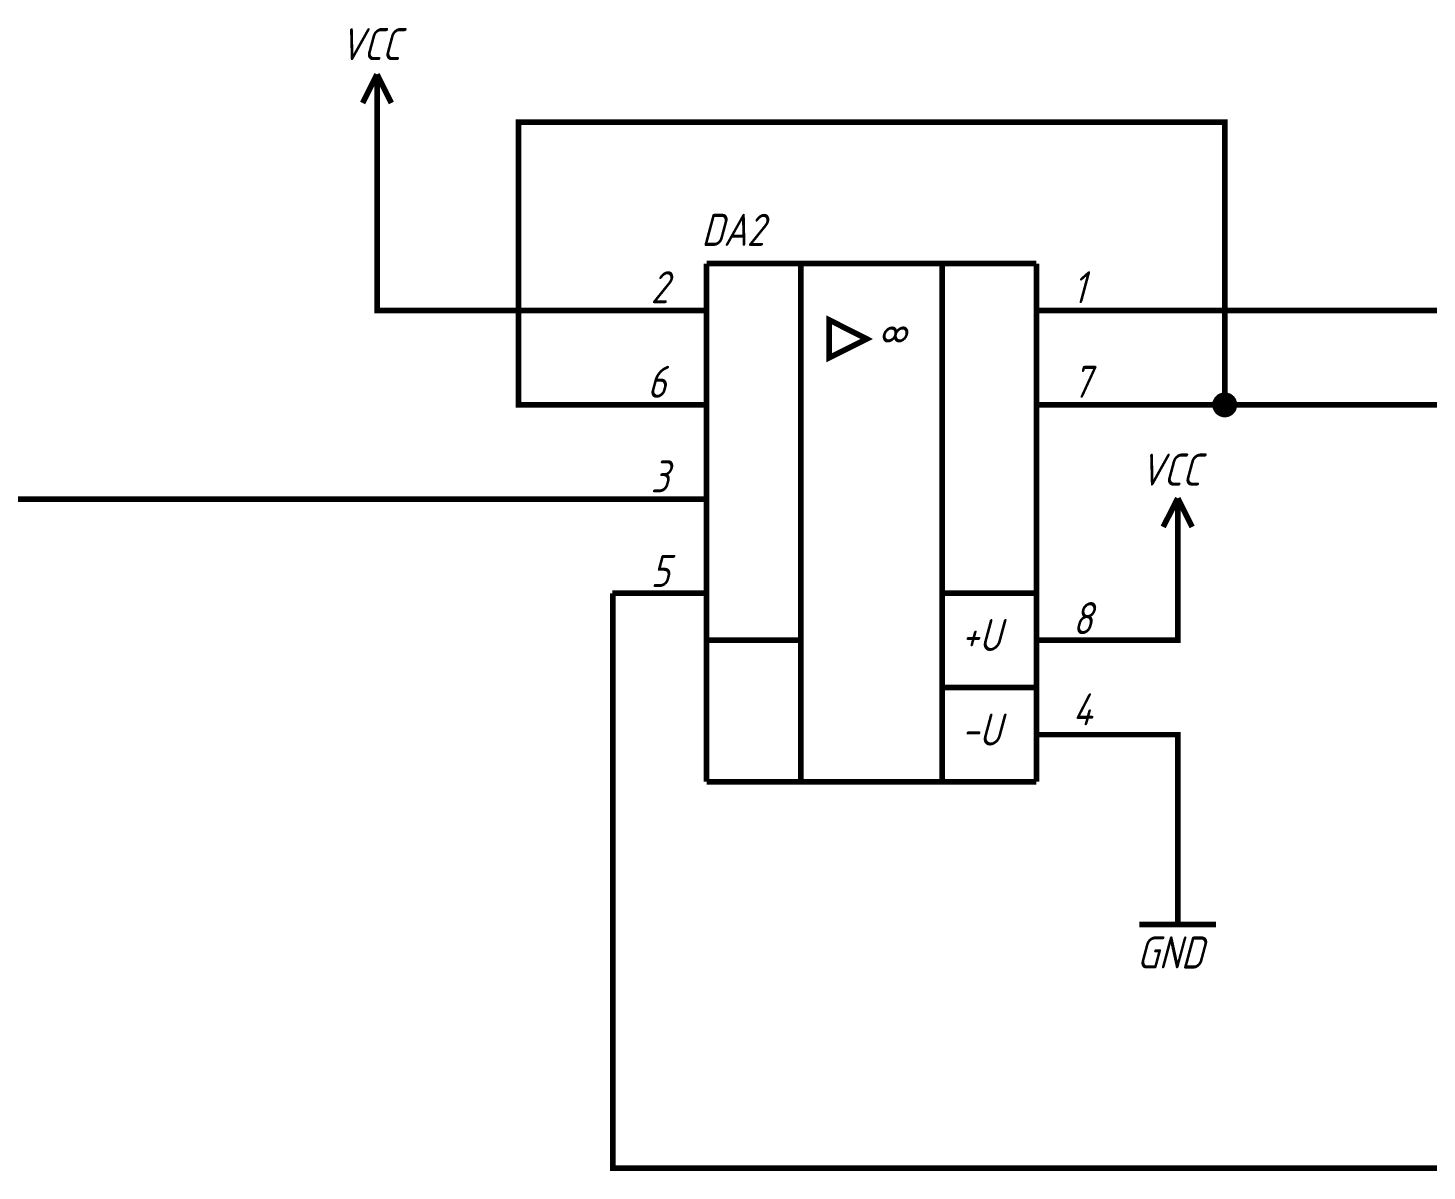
# Model space of a CAD drawing. Header units: millimetres. Extents: x 0 to 841, y 0 to 594.
# Drawn here: x 148.5 to 222.7, y 283.8 to 344.5 of the extents above; entities that cross this region are included whole.
import ezdxf

# ---------------------------------------------------------------- set-up
doc = ezdxf.new("R2010")
doc.units = ezdxf.units.MM
doc.layers.add('Sheet', color=255, linetype='Continuous')
doc.styles.get("Standard").update_dxf_attribs({"font": '', "oblique": 15})
doc.styles.get('Standard').set_extended_font_data('GOST type A')

msp = doc.modelspace()

# ---------------------------------------------------------------- linework, layer by layer
at = {"layer": 'Sheet', "color": 18, "true_color": 0x000000, "const_width": 0.3}
for points in [[(167.006, 342.032), (166.244, 340.508)], [(167.006, 342.032), (167.768, 340.508)], [(167.006, 339.489), (167.006, 342.032)], [(179.505, 329.489), (167.006, 329.489), (167.006, 339.489)], [(241.006, 324.494), (212.008, 324.494), (212.008, 339.489), (174.51, 339.489), (174.51, 324.494), (179.505, 324.494)], [(184.501, 331.986), (202.007, 331.986)], [(184.501, 304.492), (184.501, 331.986)], [(189.507, 304.492), (189.507, 331.986)], [(197, 304.492), (197, 331.986)], [(202.007, 331.986), (202.007, 304.492)], [(184.501, 329.489), (179.505, 329.489)], [(191.008, 326.991), (193.002, 327.988), (191.008, 328.996), (191.008, 326.991)], [(202.007, 329.489), (207.002, 329.489)], [(259.508, 297.493), (259.508, 297.493), (279.501, 297.493), (279.501, 329.489), (224.004, 329.489), (224.004, 329.489), (207.002, 329.489)], [(179.505, 319.488), (122.004, 319.488), (122.004, 324.494)], [(184.501, 324.494), (179.505, 324.494)], [(202.007, 324.494), (207.002, 324.494)], [(207.002, 324.494), (212.008, 324.494)], [(211.493, 324.494), (211.493, 324.516), (211.493, 324.55), (211.504, 324.572), (211.504, 324.595), (211.504, 324.617), (211.516, 324.639), (211.527, 324.673), (211.538, 324.695), (211.549, 324.718), (211.56, 324.74), (211.572, 324.751), (211.583, 324.774), (211.594, 324.796), (211.616, 324.819), (211.628, 324.83), (211.65, 324.852), (211.661, 324.863), (211.684, 324.886), (211.706, 324.897), (211.717, 324.908), (211.74, 324.931), (211.762, 324.942), (211.784, 324.953), (211.807, 324.953), (211.829, 324.964), (211.852, 324.975), (211.885, 324.987), (211.908, 324.987), (211.93, 324.987), (211.952, 324.998), (211.986, 324.998), (212.008, 324.998)], [(211.493, 324.494), (211.493, 324.516), (211.493, 324.55), (211.504, 324.572), (211.504, 324.595), (211.504, 324.617), (211.516, 324.639), (211.527, 324.673), (211.538, 324.695), (211.549, 324.718), (211.56, 324.74), (211.572, 324.751), (211.583, 324.774), (211.594, 324.796), (211.616, 324.819), (211.628, 324.83), (211.65, 324.852), (211.661, 324.863), (211.684, 324.886), (211.706, 324.897), (211.717, 324.908), (211.74, 324.931), (211.762, 324.942), (211.784, 324.953), (211.807, 324.953), (211.829, 324.964), (211.852, 324.975), (211.885, 324.987), (211.908, 324.987), (211.93, 324.987), (211.952, 324.998), (211.986, 324.998), (212.008, 324.998)], [(211.493, 324.494), (211.493, 324.516), (211.493, 324.55), (211.504, 324.572), (211.504, 324.595), (211.504, 324.617), (211.516, 324.639), (211.527, 324.673), (211.538, 324.695), (211.549, 324.718), (211.56, 324.74), (211.572, 324.751), (211.583, 324.774), (211.594, 324.796), (211.616, 324.819), (211.628, 324.83), (211.65, 324.852), (211.661, 324.863), (211.684, 324.886), (211.706, 324.897), (211.717, 324.908), (211.74, 324.931), (211.762, 324.942), (211.784, 324.953), (211.807, 324.953), (211.829, 324.964), (211.852, 324.975), (211.885, 324.987), (211.908, 324.987), (211.93, 324.987), (211.952, 324.998), (211.986, 324.998), (212.008, 324.998)], [(211.493, 324.494), (211.493, 324.516), (211.493, 324.55), (211.504, 324.572), (211.504, 324.595), (211.504, 324.617), (211.516, 324.639), (211.527, 324.673), (211.538, 324.695), (211.549, 324.718), (211.56, 324.74), (211.572, 324.751), (211.583, 324.774), (211.594, 324.796), (211.616, 324.819), (211.628, 324.83), (211.65, 324.852), (211.661, 324.863), (211.684, 324.886), (211.706, 324.897), (211.717, 324.908), (211.74, 324.931), (211.762, 324.942), (211.784, 324.953), (211.807, 324.953), (211.829, 324.964), (211.852, 324.975), (211.885, 324.987), (211.908, 324.987), (211.93, 324.987), (211.952, 324.998), (211.986, 324.998), (212.008, 324.998)], [(211.493, 324.494), (211.493, 324.516), (211.493, 324.55), (211.504, 324.572), (211.504, 324.595), (211.504, 324.617), (211.516, 324.639), (211.527, 324.673), (211.538, 324.695), (211.549, 324.718), (211.56, 324.74), (211.572, 324.751), (211.583, 324.774), (211.594, 324.796), (211.616, 324.819), (211.628, 324.83), (211.65, 324.852), (211.661, 324.863), (211.684, 324.886), (211.706, 324.897), (211.717, 324.908), (211.74, 324.931), (211.762, 324.942), (211.784, 324.953), (211.807, 324.953), (211.829, 324.964), (211.852, 324.975), (211.885, 324.987), (211.908, 324.987), (211.93, 324.987), (211.952, 324.998), (211.986, 324.998), (212.008, 324.998)], [(211.493, 324.494), (211.493, 324.516), (211.493, 324.55), (211.504, 324.572), (211.504, 324.595), (211.504, 324.617), (211.516, 324.639), (211.527, 324.673), (211.538, 324.695), (211.549, 324.718), (211.56, 324.74), (211.572, 324.751), (211.583, 324.774), (211.594, 324.796), (211.616, 324.819), (211.628, 324.83), (211.65, 324.852), (211.661, 324.863), (211.684, 324.886), (211.706, 324.897), (211.717, 324.908), (211.74, 324.931), (211.762, 324.942), (211.784, 324.953), (211.807, 324.953), (211.829, 324.964), (211.852, 324.975), (211.885, 324.987), (211.908, 324.987), (211.93, 324.987), (211.952, 324.998), (211.986, 324.998), (212.008, 324.998)], [(211.493, 324.494), (211.493, 324.516), (211.493, 324.55), (211.504, 324.572), (211.504, 324.595), (211.504, 324.617), (211.516, 324.639), (211.527, 324.673), (211.538, 324.695), (211.549, 324.718), (211.56, 324.74), (211.572, 324.751), (211.583, 324.774), (211.594, 324.796), (211.616, 324.819), (211.628, 324.83), (211.65, 324.852), (211.661, 324.863), (211.684, 324.886), (211.706, 324.897), (211.717, 324.908), (211.74, 324.931), (211.762, 324.942), (211.784, 324.953), (211.807, 324.953), (211.829, 324.964), (211.852, 324.975), (211.885, 324.987), (211.908, 324.987), (211.93, 324.987), (211.952, 324.998), (211.986, 324.998), (212.008, 324.998)], [(211.493, 324.494), (211.493, 324.516), (211.493, 324.55), (211.504, 324.572), (211.504, 324.595), (211.504, 324.617), (211.516, 324.639), (211.527, 324.673), (211.538, 324.695), (211.549, 324.718), (211.56, 324.74), (211.572, 324.751), (211.583, 324.774), (211.594, 324.796), (211.616, 324.819), (211.628, 324.83), (211.65, 324.852), (211.661, 324.863), (211.684, 324.886), (211.706, 324.897), (211.717, 324.908), (211.74, 324.931), (211.762, 324.942), (211.784, 324.953), (211.807, 324.953), (211.829, 324.964), (211.852, 324.975), (211.885, 324.987), (211.908, 324.987), (211.93, 324.987), (211.952, 324.998), (211.986, 324.998), (212.008, 324.998)], [(212.008, 323.979), (211.986, 323.979), (211.952, 323.979), (211.93, 323.99), (211.908, 323.99), (211.885, 323.99), (211.852, 324.001), (211.829, 324.012), (211.807, 324.023), (211.784, 324.035), (211.762, 324.046), (211.74, 324.057), (211.717, 324.068), (211.706, 324.079), (211.684, 324.102), (211.661, 324.113), (211.65, 324.135), (211.628, 324.147), (211.616, 324.169), (211.594, 324.191), (211.583, 324.203), (211.572, 324.225), (211.56, 324.247), (211.549, 324.27), (211.538, 324.292), (211.527, 324.315), (211.516, 324.337), (211.504, 324.371), (211.504, 324.393), (211.504, 324.415), (211.493, 324.438), (211.493, 324.471), (211.493, 324.494)], [(211.493, 324.494), (211.493, 324.494)], [(212.008, 323.979), (211.986, 323.979), (211.952, 323.979), (211.93, 323.99), (211.908, 323.99), (211.885, 323.99), (211.852, 324.001), (211.829, 324.012), (211.807, 324.023), (211.784, 324.035), (211.762, 324.046), (211.74, 324.057), (211.717, 324.068), (211.706, 324.079), (211.684, 324.102), (211.661, 324.113), (211.65, 324.135), (211.628, 324.147), (211.616, 324.169), (211.594, 324.191), (211.583, 324.203), (211.572, 324.225), (211.56, 324.247), (211.549, 324.27), (211.538, 324.292), (211.527, 324.315), (211.516, 324.337), (211.504, 324.371), (211.504, 324.393), (211.504, 324.415), (211.493, 324.438), (211.493, 324.471), (211.493, 324.494)], [(211.493, 324.494), (211.493, 324.494)], [(212.008, 323.979), (211.986, 323.979), (211.952, 323.979), (211.93, 323.99), (211.908, 323.99), (211.885, 323.99), (211.852, 324.001), (211.829, 324.012), (211.807, 324.023), (211.784, 324.035), (211.762, 324.046), (211.74, 324.057), (211.717, 324.068), (211.706, 324.079), (211.684, 324.102), (211.661, 324.113), (211.65, 324.135), (211.628, 324.147), (211.616, 324.169), (211.594, 324.191), (211.583, 324.203), (211.572, 324.225), (211.56, 324.247), (211.549, 324.27), (211.538, 324.292), (211.527, 324.315), (211.516, 324.337), (211.504, 324.371), (211.504, 324.393), (211.504, 324.415), (211.493, 324.438), (211.493, 324.471), (211.493, 324.494)], [(211.493, 324.494), (211.493, 324.494)], [(212.008, 323.979), (211.986, 323.979), (211.952, 323.979), (211.93, 323.99), (211.908, 323.99), (211.885, 323.99), (211.852, 324.001), (211.829, 324.012), (211.807, 324.023), (211.784, 324.035), (211.762, 324.046), (211.74, 324.057), (211.717, 324.068), (211.706, 324.079), (211.684, 324.102), (211.661, 324.113), (211.65, 324.135), (211.628, 324.147), (211.616, 324.169), (211.594, 324.191), (211.583, 324.203), (211.572, 324.225), (211.56, 324.247), (211.549, 324.27), (211.538, 324.292), (211.527, 324.315), (211.516, 324.337), (211.504, 324.371), (211.504, 324.393), (211.504, 324.415), (211.493, 324.438), (211.493, 324.471), (211.493, 324.494)], [(211.493, 324.494), (211.493, 324.494)], [(212.008, 323.979), (211.986, 323.979), (211.952, 323.979), (211.93, 323.99), (211.908, 323.99), (211.885, 323.99), (211.852, 324.001), (211.829, 324.012), (211.807, 324.023), (211.784, 324.035), (211.762, 324.046), (211.74, 324.057), (211.717, 324.068), (211.706, 324.079), (211.684, 324.102), (211.661, 324.113), (211.65, 324.135), (211.628, 324.147), (211.616, 324.169), (211.594, 324.191), (211.583, 324.203), (211.572, 324.225), (211.56, 324.247), (211.549, 324.27), (211.538, 324.292), (211.527, 324.315), (211.516, 324.337), (211.504, 324.371), (211.504, 324.393), (211.504, 324.415), (211.493, 324.438), (211.493, 324.471), (211.493, 324.494)], [(211.493, 324.494), (211.493, 324.494)], [(212.008, 323.979), (211.986, 323.979), (211.952, 323.979), (211.93, 323.99), (211.908, 323.99), (211.885, 323.99), (211.852, 324.001), (211.829, 324.012), (211.807, 324.023), (211.784, 324.035), (211.762, 324.046), (211.74, 324.057), (211.717, 324.068), (211.706, 324.079), (211.684, 324.102), (211.661, 324.113), (211.65, 324.135), (211.628, 324.147), (211.616, 324.169), (211.594, 324.191), (211.583, 324.203), (211.572, 324.225), (211.56, 324.247), (211.549, 324.27), (211.538, 324.292), (211.527, 324.315), (211.516, 324.337), (211.504, 324.371), (211.504, 324.393), (211.504, 324.415), (211.493, 324.438), (211.493, 324.471), (211.493, 324.494)], [(211.493, 324.494), (211.493, 324.494)], [(212.008, 323.979), (211.986, 323.979), (211.952, 323.979), (211.93, 323.99), (211.908, 323.99), (211.885, 323.99), (211.852, 324.001), (211.829, 324.012), (211.807, 324.023), (211.784, 324.035), (211.762, 324.046), (211.74, 324.057), (211.717, 324.068), (211.706, 324.079), (211.684, 324.102), (211.661, 324.113), (211.65, 324.135), (211.628, 324.147), (211.616, 324.169), (211.594, 324.191), (211.583, 324.203), (211.572, 324.225), (211.56, 324.247), (211.549, 324.27), (211.538, 324.292), (211.527, 324.315), (211.516, 324.337), (211.504, 324.371), (211.504, 324.393), (211.504, 324.415), (211.493, 324.438), (211.493, 324.471), (211.493, 324.494)], [(211.493, 324.494), (211.493, 324.494)], [(212.008, 323.979), (211.986, 323.979), (211.952, 323.979), (211.93, 323.99), (211.908, 323.99), (211.885, 323.99), (211.852, 324.001), (211.829, 324.012), (211.807, 324.023), (211.784, 324.035), (211.762, 324.046), (211.74, 324.057), (211.717, 324.068), (211.706, 324.079), (211.684, 324.102), (211.661, 324.113), (211.65, 324.135), (211.628, 324.147), (211.616, 324.169), (211.594, 324.191), (211.583, 324.203), (211.572, 324.225), (211.56, 324.247), (211.549, 324.27), (211.538, 324.292), (211.527, 324.315), (211.516, 324.337), (211.504, 324.371), (211.504, 324.393), (211.504, 324.415), (211.493, 324.438), (211.493, 324.471), (211.493, 324.494)], [(211.493, 324.494), (211.493, 324.494)], [(212.008, 324.998), (212.008, 324.998)], [(212.008, 324.998), (212.031, 324.998), (212.064, 324.998), (212.087, 324.987), (212.109, 324.987), (212.132, 324.987), (212.154, 324.975), (212.188, 324.964), (212.21, 324.953), (212.232, 324.953), (212.255, 324.942), (212.266, 324.931), (212.288, 324.908), (212.311, 324.897), (212.333, 324.886), (212.344, 324.863), (212.367, 324.852), (212.378, 324.83), (212.4, 324.819), (212.412, 324.796), (212.423, 324.774), (212.445, 324.751), (212.456, 324.74), (212.468, 324.718), (212.468, 324.695), (212.479, 324.673), (212.49, 324.639), (212.501, 324.617), (212.501, 324.595), (212.501, 324.572), (212.512, 324.55), (212.512, 324.516), (212.512, 324.494)], [(212.008, 324.998), (212.008, 324.998)], [(212.008, 324.998), (212.031, 324.998), (212.064, 324.998), (212.087, 324.987), (212.109, 324.987), (212.132, 324.987), (212.154, 324.975), (212.188, 324.964), (212.21, 324.953), (212.232, 324.953), (212.255, 324.942), (212.266, 324.931), (212.288, 324.908), (212.311, 324.897), (212.333, 324.886), (212.344, 324.863), (212.367, 324.852), (212.378, 324.83), (212.4, 324.819), (212.412, 324.796), (212.423, 324.774), (212.445, 324.751), (212.456, 324.74), (212.468, 324.718), (212.468, 324.695), (212.479, 324.673), (212.49, 324.639), (212.501, 324.617), (212.501, 324.595), (212.501, 324.572), (212.512, 324.55), (212.512, 324.516), (212.512, 324.494)], [(212.008, 324.998), (212.008, 324.998)], [(212.008, 324.998), (212.031, 324.998), (212.064, 324.998), (212.087, 324.987), (212.109, 324.987), (212.132, 324.987), (212.154, 324.975), (212.188, 324.964), (212.21, 324.953), (212.232, 324.953), (212.255, 324.942), (212.266, 324.931), (212.288, 324.908), (212.311, 324.897), (212.333, 324.886), (212.344, 324.863), (212.367, 324.852), (212.378, 324.83), (212.4, 324.819), (212.412, 324.796), (212.423, 324.774), (212.445, 324.751), (212.456, 324.74), (212.468, 324.718), (212.468, 324.695), (212.479, 324.673), (212.49, 324.639), (212.501, 324.617), (212.501, 324.595), (212.501, 324.572), (212.512, 324.55), (212.512, 324.516), (212.512, 324.494)], [(212.008, 324.998), (212.008, 324.998)], [(212.008, 324.998), (212.031, 324.998), (212.064, 324.998), (212.087, 324.987), (212.109, 324.987), (212.132, 324.987), (212.154, 324.975), (212.188, 324.964), (212.21, 324.953), (212.232, 324.953), (212.255, 324.942), (212.266, 324.931), (212.288, 324.908), (212.311, 324.897), (212.333, 324.886), (212.344, 324.863), (212.367, 324.852), (212.378, 324.83), (212.4, 324.819), (212.412, 324.796), (212.423, 324.774), (212.445, 324.751), (212.456, 324.74), (212.468, 324.718), (212.468, 324.695), (212.479, 324.673), (212.49, 324.639), (212.501, 324.617), (212.501, 324.595), (212.501, 324.572), (212.512, 324.55), (212.512, 324.516), (212.512, 324.494)], [(212.008, 324.998), (212.008, 324.998)], [(212.008, 324.998), (212.031, 324.998), (212.064, 324.998), (212.087, 324.987), (212.109, 324.987), (212.132, 324.987), (212.154, 324.975), (212.188, 324.964), (212.21, 324.953), (212.232, 324.953), (212.255, 324.942), (212.266, 324.931), (212.288, 324.908), (212.311, 324.897), (212.333, 324.886), (212.344, 324.863), (212.367, 324.852), (212.378, 324.83), (212.4, 324.819), (212.412, 324.796), (212.423, 324.774), (212.445, 324.751), (212.456, 324.74), (212.468, 324.718), (212.468, 324.695), (212.479, 324.673), (212.49, 324.639), (212.501, 324.617), (212.501, 324.595), (212.501, 324.572), (212.512, 324.55), (212.512, 324.516), (212.512, 324.494)], [(212.008, 324.998), (212.008, 324.998)], [(212.008, 324.998), (212.031, 324.998), (212.064, 324.998), (212.087, 324.987), (212.109, 324.987), (212.132, 324.987), (212.154, 324.975), (212.188, 324.964), (212.21, 324.953), (212.232, 324.953), (212.255, 324.942), (212.266, 324.931), (212.288, 324.908), (212.311, 324.897), (212.333, 324.886), (212.344, 324.863), (212.367, 324.852), (212.378, 324.83), (212.4, 324.819), (212.412, 324.796), (212.423, 324.774), (212.445, 324.751), (212.456, 324.74), (212.468, 324.718), (212.468, 324.695), (212.479, 324.673), (212.49, 324.639), (212.501, 324.617), (212.501, 324.595), (212.501, 324.572), (212.512, 324.55), (212.512, 324.516), (212.512, 324.494)], [(212.008, 324.998), (212.008, 324.998)], [(212.008, 324.998), (212.031, 324.998), (212.064, 324.998), (212.087, 324.987), (212.109, 324.987), (212.132, 324.987), (212.154, 324.975), (212.188, 324.964), (212.21, 324.953), (212.232, 324.953), (212.255, 324.942), (212.266, 324.931), (212.288, 324.908), (212.311, 324.897), (212.333, 324.886), (212.344, 324.863), (212.367, 324.852), (212.378, 324.83), (212.4, 324.819), (212.412, 324.796), (212.423, 324.774), (212.445, 324.751), (212.456, 324.74), (212.468, 324.718), (212.468, 324.695), (212.479, 324.673), (212.49, 324.639), (212.501, 324.617), (212.501, 324.595), (212.501, 324.572), (212.512, 324.55), (212.512, 324.516), (212.512, 324.494)], [(212.008, 324.998), (212.008, 324.998)], [(212.008, 324.998), (212.031, 324.998), (212.064, 324.998), (212.087, 324.987), (212.109, 324.987), (212.132, 324.987), (212.154, 324.975), (212.188, 324.964), (212.21, 324.953), (212.232, 324.953), (212.255, 324.942), (212.266, 324.931), (212.288, 324.908), (212.311, 324.897), (212.333, 324.886), (212.344, 324.863), (212.367, 324.852), (212.378, 324.83), (212.4, 324.819), (212.412, 324.796), (212.423, 324.774), (212.445, 324.751), (212.456, 324.74), (212.468, 324.718), (212.468, 324.695), (212.479, 324.673), (212.49, 324.639), (212.501, 324.617), (212.501, 324.595), (212.501, 324.572), (212.512, 324.55), (212.512, 324.516), (212.512, 324.494)], [(212.512, 324.494), (212.512, 324.471), (212.512, 324.438), (212.501, 324.415), (212.501, 324.393), (212.501, 324.371), (212.49, 324.337), (212.479, 324.315), (212.468, 324.292), (212.468, 324.27), (212.456, 324.247), (212.445, 324.225), (212.423, 324.203), (212.412, 324.191), (212.4, 324.169), (212.378, 324.147), (212.367, 324.135), (212.344, 324.113), (212.333, 324.102), (212.311, 324.079), (212.288, 324.068), (212.266, 324.057), (212.255, 324.046), (212.232, 324.035), (212.21, 324.023), (212.188, 324.012), (212.154, 324.001), (212.132, 323.99), (212.109, 323.99), (212.087, 323.99), (212.064, 323.979), (212.031, 323.979), (212.008, 323.979)], [(212.512, 324.494), (212.512, 324.471), (212.512, 324.438), (212.501, 324.415), (212.501, 324.393), (212.501, 324.371), (212.49, 324.337), (212.479, 324.315), (212.468, 324.292), (212.468, 324.27), (212.456, 324.247), (212.445, 324.225), (212.423, 324.203), (212.412, 324.191), (212.4, 324.169), (212.378, 324.147), (212.367, 324.135), (212.344, 324.113), (212.333, 324.102), (212.311, 324.079), (212.288, 324.068), (212.266, 324.057), (212.255, 324.046), (212.232, 324.035), (212.21, 324.023), (212.188, 324.012), (212.154, 324.001), (212.132, 323.99), (212.109, 323.99), (212.087, 323.99), (212.064, 323.979), (212.031, 323.979), (212.008, 323.979)], [(212.512, 324.494), (212.512, 324.471), (212.512, 324.438), (212.501, 324.415), (212.501, 324.393), (212.501, 324.371), (212.49, 324.337), (212.479, 324.315), (212.468, 324.292), (212.468, 324.27), (212.456, 324.247), (212.445, 324.225), (212.423, 324.203), (212.412, 324.191), (212.4, 324.169), (212.378, 324.147), (212.367, 324.135), (212.344, 324.113), (212.333, 324.102), (212.311, 324.079), (212.288, 324.068), (212.266, 324.057), (212.255, 324.046), (212.232, 324.035), (212.21, 324.023), (212.188, 324.012), (212.154, 324.001), (212.132, 323.99), (212.109, 323.99), (212.087, 323.99), (212.064, 323.979), (212.031, 323.979), (212.008, 323.979)], [(212.512, 324.494), (212.512, 324.471), (212.512, 324.438), (212.501, 324.415), (212.501, 324.393), (212.501, 324.371), (212.49, 324.337), (212.479, 324.315), (212.468, 324.292), (212.468, 324.27), (212.456, 324.247), (212.445, 324.225), (212.423, 324.203), (212.412, 324.191), (212.4, 324.169), (212.378, 324.147), (212.367, 324.135), (212.344, 324.113), (212.333, 324.102), (212.311, 324.079), (212.288, 324.068), (212.266, 324.057), (212.255, 324.046), (212.232, 324.035), (212.21, 324.023), (212.188, 324.012), (212.154, 324.001), (212.132, 323.99), (212.109, 323.99), (212.087, 323.99), (212.064, 323.979), (212.031, 323.979), (212.008, 323.979)], [(212.512, 324.494), (212.512, 324.471), (212.512, 324.438), (212.501, 324.415), (212.501, 324.393), (212.501, 324.371), (212.49, 324.337), (212.479, 324.315), (212.468, 324.292), (212.468, 324.27), (212.456, 324.247), (212.445, 324.225), (212.423, 324.203), (212.412, 324.191), (212.4, 324.169), (212.378, 324.147), (212.367, 324.135), (212.344, 324.113), (212.333, 324.102), (212.311, 324.079), (212.288, 324.068), (212.266, 324.057), (212.255, 324.046), (212.232, 324.035), (212.21, 324.023), (212.188, 324.012), (212.154, 324.001), (212.132, 323.99), (212.109, 323.99), (212.087, 323.99), (212.064, 323.979), (212.031, 323.979), (212.008, 323.979)], [(212.512, 324.494), (212.512, 324.471), (212.512, 324.438), (212.501, 324.415), (212.501, 324.393), (212.501, 324.371), (212.49, 324.337), (212.479, 324.315), (212.468, 324.292), (212.468, 324.27), (212.456, 324.247), (212.445, 324.225), (212.423, 324.203), (212.412, 324.191), (212.4, 324.169), (212.378, 324.147), (212.367, 324.135), (212.344, 324.113), (212.333, 324.102), (212.311, 324.079), (212.288, 324.068), (212.266, 324.057), (212.255, 324.046), (212.232, 324.035), (212.21, 324.023), (212.188, 324.012), (212.154, 324.001), (212.132, 323.99), (212.109, 323.99), (212.087, 323.99), (212.064, 323.979), (212.031, 323.979), (212.008, 323.979)], [(212.512, 324.494), (212.512, 324.471), (212.512, 324.438), (212.501, 324.415), (212.501, 324.393), (212.501, 324.371), (212.49, 324.337), (212.479, 324.315), (212.468, 324.292), (212.468, 324.27), (212.456, 324.247), (212.445, 324.225), (212.423, 324.203), (212.412, 324.191), (212.4, 324.169), (212.378, 324.147), (212.367, 324.135), (212.344, 324.113), (212.333, 324.102), (212.311, 324.079), (212.288, 324.068), (212.266, 324.057), (212.255, 324.046), (212.232, 324.035), (212.21, 324.023), (212.188, 324.012), (212.154, 324.001), (212.132, 323.99), (212.109, 323.99), (212.087, 323.99), (212.064, 323.979), (212.031, 323.979), (212.008, 323.979)], [(212.512, 324.494), (212.512, 324.471), (212.512, 324.438), (212.501, 324.415), (212.501, 324.393), (212.501, 324.371), (212.49, 324.337), (212.479, 324.315), (212.468, 324.292), (212.468, 324.27), (212.456, 324.247), (212.445, 324.225), (212.423, 324.203), (212.412, 324.191), (212.4, 324.169), (212.378, 324.147), (212.367, 324.135), (212.344, 324.113), (212.333, 324.102), (212.311, 324.079), (212.288, 324.068), (212.266, 324.057), (212.255, 324.046), (212.232, 324.035), (212.21, 324.023), (212.188, 324.012), (212.154, 324.001), (212.132, 323.99), (212.109, 323.99), (212.087, 323.99), (212.064, 323.979), (212.031, 323.979), (212.008, 323.979)], [(212.512, 324.494), (212.512, 324.494), (212.512, 324.494), (212.512, 324.494), (212.512, 324.494), (212.512, 324.494), (212.512, 324.494), (212.512, 324.494), (212.512, 324.494), (212.512, 324.494), (212.512, 324.494), (212.512, 324.494), (212.512, 324.494), (212.512, 324.494), (212.512, 324.494), (212.512, 324.494), (212.512, 324.494), (212.512, 324.494), (212.512, 324.494), (212.512, 324.494), (212.512, 324.494), (212.512, 324.494), (212.512, 324.494), (212.512, 324.494), (212.512, 324.494), (212.512, 324.494), (212.512, 324.494), (212.512, 324.494), (212.512, 324.494), (212.512, 324.494), (212.512, 324.494), (212.512, 324.494), (212.512, 324.494)], [(212.512, 324.494), (212.512, 324.494)], [(212.512, 324.494), (212.512, 324.494), (212.512, 324.494), (212.512, 324.494), (212.512, 324.494), (212.512, 324.494), (212.512, 324.494), (212.512, 324.494), (212.512, 324.494), (212.512, 324.494), (212.512, 324.494), (212.512, 324.494), (212.512, 324.494), (212.512, 324.494), (212.512, 324.494), (212.512, 324.494), (212.512, 324.494), (212.512, 324.494), (212.512, 324.494), (212.512, 324.494), (212.512, 324.494), (212.512, 324.494), (212.512, 324.494), (212.512, 324.494), (212.512, 324.494), (212.512, 324.494), (212.512, 324.494), (212.512, 324.494), (212.512, 324.494), (212.512, 324.494), (212.512, 324.494), (212.512, 324.494), (212.512, 324.494)], [(212.512, 324.494), (212.512, 324.494)], [(212.512, 324.494), (212.512, 324.494), (212.512, 324.494), (212.512, 324.494), (212.512, 324.494), (212.512, 324.494), (212.512, 324.494), (212.512, 324.494), (212.512, 324.494), (212.512, 324.494), (212.512, 324.494), (212.512, 324.494), (212.512, 324.494), (212.512, 324.494), (212.512, 324.494), (212.512, 324.494), (212.512, 324.494), (212.512, 324.494), (212.512, 324.494), (212.512, 324.494), (212.512, 324.494), (212.512, 324.494), (212.512, 324.494), (212.512, 324.494), (212.512, 324.494), (212.512, 324.494), (212.512, 324.494), (212.512, 324.494), (212.512, 324.494), (212.512, 324.494), (212.512, 324.494), (212.512, 324.494), (212.512, 324.494)], [(212.512, 324.494), (212.512, 324.494)], [(212.512, 324.494), (212.512, 324.494), (212.512, 324.494), (212.512, 324.494), (212.512, 324.494), (212.512, 324.494), (212.512, 324.494), (212.512, 324.494), (212.512, 324.494), (212.512, 324.494), (212.512, 324.494), (212.512, 324.494), (212.512, 324.494), (212.512, 324.494), (212.512, 324.494), (212.512, 324.494), (212.512, 324.494), (212.512, 324.494), (212.512, 324.494), (212.512, 324.494), (212.512, 324.494), (212.512, 324.494), (212.512, 324.494), (212.512, 324.494), (212.512, 324.494), (212.512, 324.494), (212.512, 324.494), (212.512, 324.494), (212.512, 324.494), (212.512, 324.494), (212.512, 324.494), (212.512, 324.494), (212.512, 324.494)], [(212.512, 324.494), (212.512, 324.494)], [(212.512, 324.494), (212.512, 324.494), (212.512, 324.494), (212.512, 324.494), (212.512, 324.494), (212.512, 324.494), (212.512, 324.494), (212.512, 324.494), (212.512, 324.494), (212.512, 324.494), (212.512, 324.494), (212.512, 324.494), (212.512, 324.494), (212.512, 324.494), (212.512, 324.494), (212.512, 324.494), (212.512, 324.494), (212.512, 324.494), (212.512, 324.494), (212.512, 324.494), (212.512, 324.494), (212.512, 324.494), (212.512, 324.494), (212.512, 324.494), (212.512, 324.494), (212.512, 324.494), (212.512, 324.494), (212.512, 324.494), (212.512, 324.494), (212.512, 324.494), (212.512, 324.494), (212.512, 324.494), (212.512, 324.494)], [(212.512, 324.494), (212.512, 324.494)], [(212.512, 324.494), (212.512, 324.494), (212.512, 324.494), (212.512, 324.494), (212.512, 324.494), (212.512, 324.494), (212.512, 324.494), (212.512, 324.494), (212.512, 324.494), (212.512, 324.494), (212.512, 324.494), (212.512, 324.494), (212.512, 324.494), (212.512, 324.494), (212.512, 324.494), (212.512, 324.494), (212.512, 324.494), (212.512, 324.494), (212.512, 324.494), (212.512, 324.494), (212.512, 324.494), (212.512, 324.494), (212.512, 324.494), (212.512, 324.494), (212.512, 324.494), (212.512, 324.494), (212.512, 324.494), (212.512, 324.494), (212.512, 324.494), (212.512, 324.494), (212.512, 324.494), (212.512, 324.494), (212.512, 324.494)], [(212.512, 324.494), (212.512, 324.494)], [(212.512, 324.494), (212.512, 324.494), (212.512, 324.494), (212.512, 324.494), (212.512, 324.494), (212.512, 324.494), (212.512, 324.494), (212.512, 324.494), (212.512, 324.494), (212.512, 324.494), (212.512, 324.494), (212.512, 324.494), (212.512, 324.494), (212.512, 324.494), (212.512, 324.494), (212.512, 324.494), (212.512, 324.494), (212.512, 324.494), (212.512, 324.494), (212.512, 324.494), (212.512, 324.494), (212.512, 324.494), (212.512, 324.494), (212.512, 324.494), (212.512, 324.494), (212.512, 324.494), (212.512, 324.494), (212.512, 324.494), (212.512, 324.494), (212.512, 324.494), (212.512, 324.494), (212.512, 324.494), (212.512, 324.494)], [(212.512, 324.494), (212.512, 324.494)], [(212.512, 324.494), (212.512, 324.494), (212.512, 324.494), (212.512, 324.494), (212.512, 324.494), (212.512, 324.494), (212.512, 324.494), (212.512, 324.494), (212.512, 324.494), (212.512, 324.494), (212.512, 324.494), (212.512, 324.494), (212.512, 324.494), (212.512, 324.494), (212.512, 324.494), (212.512, 324.494), (212.512, 324.494), (212.512, 324.494), (212.512, 324.494), (212.512, 324.494), (212.512, 324.494), (212.512, 324.494), (212.512, 324.494), (212.512, 324.494), (212.512, 324.494), (212.512, 324.494), (212.512, 324.494), (212.512, 324.494), (212.512, 324.494), (212.512, 324.494), (212.512, 324.494), (212.512, 324.494), (212.512, 324.494)], [(212.512, 324.494), (212.512, 324.494)], [(450.001, 323.99), (440.011, 323.99), (440.011, 306.497), (407.508, 306.497), (292.011, 306.497), (292.011, 320.496), (237.018, 320.496), (237.018, 320.496), (237.018, 283.987), (179.517, 283.987), (179.517, 314.493)], [(184.501, 319.488), (179.505, 319.488)], [(209.511, 319.533), (208.738, 318.01)], [(209.511, 319.533), (210.272, 318.01)], [(209.511, 316.99), (209.511, 319.533)], [(207.002, 311.996), (209.511, 311.996), (209.511, 316.99)], [(184.501, 314.493), (179.505, 314.493)], [(197, 314.493), (202.007, 314.493)], [(184.501, 311.996), (189.507, 311.996)], [(202.007, 311.996), (207.002, 311.996)], [(197, 309.498), (202.007, 309.498)], [(202.007, 306.99), (207.002, 306.99)], [(207.002, 306.99), (209.511, 306.99), (209.511, 301.995)], [(202.007, 304.492), (184.501, 304.492)], [(209.511, 301.995), (209.511, 296.91)], [(207.472, 296.91), (211.538, 296.91)]]:
    msp.add_lwpolyline(points, dxfattribs=at)
at = {"layer": 'Sheet', "color": 18, "true_color": 0x000000, "const_width": 0.508}
msp.add_lwpolyline([(211.746, 324.5, 1), (212.254, 324.5, 1)], format="xyb", close=True, dxfattribs=at)

# ---------------------------------------------------------------- texts
at = {"layer": 'Sheet', "color": 18, "true_color": 0x000000, "oblique": 15}
for s, p in [('VCC', (165.046, 342.782)), ('DA2', (184.221, 332.927)), ('2', (181.533, 329.881)), ('1', (203.933, 329.881)), ('∞', (193.539, 327.372)), ('6', (181.354, 324.863)), ('7', (203.933, 324.863)), ('VCC', (207.517, 320.205)), ('3', (181.533, 319.846)), ('5', (181.533, 314.829)), ('8', (203.933, 312.32)), ('+U', (198.019, 311.424)), ('4', (203.933, 307.482)), ('-U', (198.019, 306.407)), ('GND', (207.338, 294.581))]:
    msp.add_text(s, height=1.7, dxfattribs=at).set_placement(p)

doc.saveas('drawing.dxf')
